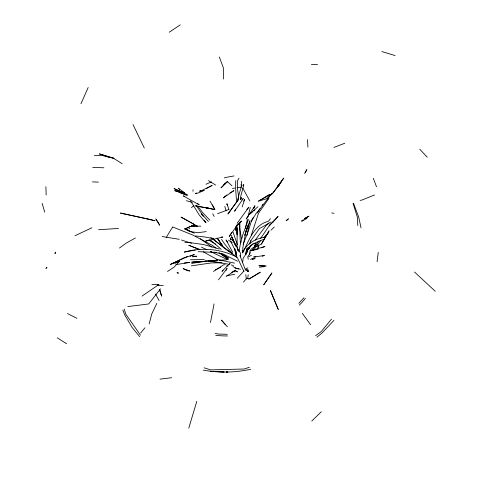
<?xml version="1.0" encoding="UTF-8"?>
<svg xmlns="http://www.w3.org/2000/svg" width="497" height="497" viewBox="0 0 497 497"><rect width="100%" height="100%" fill="white"/><g stroke="black" fill="none" stroke-linecap="round" stroke-linejoin="round"><path stroke-width="0.75" d="M237.218 228.08L237.05 247.574M236.734 226.694L237.125 232.621M235.733 180.678L235.628 188.369L236.584 202.186M240.511 256.806L240.579 253.209L237.206 248.562M242.741 253.023L242.84 247.692L245.99 230.987L247.139 227.371M236.765 225.023L237.187 234.982L236.653 226.098M239.392 222.407L240.188 239.896L240.772 242.909L240.188 241.48M240.343 199.645L240.442 197.371L243.816 184.884M238.249 199.372L238.479 196.408L241.778 185.052L241.225 181.237M192.942 191.277L193.06 189.761M242.704 262.006L243.139 258.26L246.183 253.681M377.086 261.745L378.248 252.433M247.705 278.525L248.208 274.81M239.156 251.625L240.032 245.673L242.934 234.311L248.469 219.382M245.4 228.309L247.394 219.258M247.121 235.255L249.624 221.171M210.48 322.541L214.07 303.928M246.574 249.711L245.773 253.805L246.835 248.693L246.574 249.711L252.358 244.22L260.925 240.318L264.317 239.368M237.404 201.484L238.479 196.408M247.935 217.027L250.264 207.367M149.193 323.951L151.765 313.986L156.797 303.431M353.305 204.211L353.522 203.391L353.069 203.403L357.318 217.083L357.821 225.595M55.074 253.588L55.471 252.122L55.018 253.513M244.779 235.243L250.078 220.575M244.872 235.199L247.866 225.184M188.767 428.19L196.793 401.327M251.619 220.103L248.444 230.701L243.145 244.325M247.264 250.985L248.382 247.394M251.184 235.535L258.496 213.25L268.889 198.427M230.248 240.063L231.155 237.224M242.176 206.932L244.692 199.316L243.71 201.223M257.682 248.593L258.782 245.35L261.354 244.114L269.107 230.838L261.49 244.021M248.109 247.829L247.152 250.32L248.22 247.549M249.556 244.089L250.898 240.629L259.471 228.521L268.914 223.302M249.867 243.294L250.898 240.629M80.968 103.761L88.168 87.528M242.965 185.648L243.511 184.418M226.098 270.411L227.067 268.361L218.494 279.83M305.462 172.403L306.823 169.62L304.586 173.465M242.965 252.314C248.929 240.598 253.973 224.824 268.337 221.327L270.399 218.723M235.621 209.2L234.578 211.25L243.3 198.496L241.716 199.956M240.498 199.632L241.542 197.582L240.324 199.465M253.427 217.152L251.401 221.128L256.483 212.84M247.407 251.432L245.655 254.756L247.624 249.525L251.289 245.45L253.656 243.586L256.545 244.35L258.825 245.891M248.463 249.444L249.165 248.115L248.5 249.351M246.512 253.066L247.177 251.83M242.561 252.513C246.624 243.642 255.874 238.256 265.367 237.144M253.433 208.547L254.862 205.975L246.139 218.997L247.618 217.257M239.02 178.106L237.591 180.579L237.361 188.121L238.492 195.644M231.577 232.621L229.235 236.46L236.939 225.663L241.567 221.053L235.578 226.936M247.804 271.225L248.587 270.014M267.56 199.409L268.846 197.477M259.931 208.628L256.986 212.996L270.648 194.843L272.629 193.345L279.78 184.399M262.037 205.503L262.882 204.255M260.645 238.367L268.349 226.986L269.927 225.334M253.594 250.295L256.632 245.853M249.245 254.514L250.563 252.656M251.88 250.792L255.39 245.829M256.272 244.586L258.465 241.48M269.623 194.265L258.502 201.148L266.268 198.899L272.629 193.345L283.812 178.019L277.798 186.046L281.656 181.697M303.878 297.771L298.908 303.257M248.326 249.221L251.078 245.555M255.203 240.051L266.199 225.383L268.473 223.277M46.88 267.243L45.966 268.455L46.873 267.287M160.5 288.819L148.665 303.965L127.804 306.581M257.067 245.22L260.844 240.461M237.125 223.339L248.804 207.23L246.823 209.473M140.639 333.04L144.931 327.778M229.173 264.379L230.099 263.248L221.923 271.325L223.172 270.604M331.493 319.192L321.205 331.574L315.62 335.674M243.455 282.159L246.736 278.221L249.196 278.823L260.316 272.201L248.78 279.227M277.599 186.642L279.084 184.884M277.661 186.617L279.165 184.859M272.455 222.675L278.084 216.45L269.063 225.688L272.909 222.122M237.268 278.27L243.99 270.921M190.127 256.346L194.315 254.539L183.822 257.931L170.459 264.385L179.622 261.167L174.13 267.094L167.514 271.48M333.903 320.397L322.143 332.891L316.912 337.233M263.534 237.765L268.368 232.9M271.051 230.198L274.276 226.955M224.538 183.822L227.446 181.598L221.066 187.773L227.446 181.598L232.012 185.841M311.787 421.034L321.279 411.796M286.806 220.301L288.446 218.804L286.092 220.736M257.949 206.727L249.463 214.282L252.519 211.877M226.868 194.917L223.308 197.874L233.882 190.643L230.03 192.879M253.737 210.921L254.961 209.964M119.442 248.046L126.393 242.99L135.42 237.982M142.105 296.057L158.897 284.508L151.877 284.501M223.594 184.803L225.47 183.523M169.241 32.237L180.287 24.85M213.449 271.486L223.985 264.584L225.141 264.864M226.123 276.431L235.708 270.169L231.739 272.399M301.462 220.96L303.332 219.749M304.574 218.947L308.935 216.133L304.599 218.45L306.736 217.785M248.842 256.669L251.513 255.147M301.76 221.308L306.984 218.376M250.519 259.509L252.519 258.39M258.502 201.148L272.629 193.345M245.599 269.032L247.866 267.777M206.348 188.612L212.176 185.418L199.434 191.662M268.902 223.06L270.927 222.016M215.331 269.89L220.755 267.162M196.756 192.973L195.414 193.631L198.52 192.904L204.211 190.283L202.416 190.891M190.581 226.272L186.586 228.222L194.694 224.607L197.098 226.489M74.997 235.727L91.926 227.769M175.05 263.311L179.622 261.167M170.459 264.385L187.481 256.502M374.533 194.979L361.648 200.161L360.145 200.334M333.959 147.416L344.763 143.242M261.323 247.885L264.926 246.493L250.078 250.873L258.129 249.202M217.562 213.704L228.552 209.622M191.91 225.619L194.308 225.713L191.91 225.619L194.694 224.607L181.076 217.108L194.265 224.458M249.413 367.24L244.294 369.01L210.778 369.892L204.124 367.823M209.802 239.809L205.478 241.175L222.849 237.05L221.382 237.063M254.352 258.589L252.203 259.248L255.178 258.62M262.248 256.185L264.404 255.533L253.6 257.03L255.856 256.943M250.668 369.277C235.143 372.669 218.891 373.011 203.254 370.103M226.719 275.81L234.659 274.22M191.177 262.236L205.311 261.155M192.252 250.637L184.257 252.116C201.384 247.189 220.674 248.748 236.535 256.974M193.706 250.37L195.153 250.097M175.845 264.615L189.643 262.441L184.275 262.988M191.656 263.398L206.062 261.192M191.283 265.864L211.337 262.925L222.053 262.764M192.364 256.831L196.669 256.21L192.842 256.334M157.499 284.7L158.897 284.508M206.236 231.596L197.849 232.72L189.574 231.428L191.059 231.347M159.997 379.149L171.658 377.726M259.347 267.206L265.143 266.529M192.451 262.708L206.038 261.211M98.549 229.713L118.51 228.465M188.829 271.027L189.873 270.964L183.163 268.641L187.661 270.753M192.594 261.969L217.63 260.701L205.584 260.863M219.009 260.173L226.644 259.875M217.63 260.701L208.299 260.962L228.253 264.149M190.401 259.763L204.335 259.527M200.788 226.16L191.27 226.011L197.408 226.067M157.207 285.514L163.264 285.551M94.374 155.573L102.929 155.648L109.707 157.537M92.709 167.402L103.879 167.787M311.408 64.517L317.527 64.598M227.253 334.307L218.842 334.071L215.145 333.487M184.872 242.474L190.127 242.648L203.77 244.592L219.214 248.966M223.979 371.911L210.616 371.352L224.048 371.899M92.448 181.877L98.443 182.113M198.179 251.656L216.195 252.439L214.729 252.227M264.826 266.057L258.9 265.733L266.355 265.926M185.17 193.78L180.933 193.339L187.251 194.569L185.841 194.004M195.371 235.963L204.335 236.901L213.58 238.628L210.691 237.765M226.707 265.765L228.098 265.945M162.159 236.547L179.299 239.324M210.355 251.706L211.828 251.96M213.306 252.221L222.898 253.892L237.56 261.229M240.548 269.206L236.516 268.492L232.956 266.585M331.741 212.933L333.953 213.331M178.348 273.033L177.007 272.791L178.504 273.095M216.089 259.279L234.541 263.13M209.131 208.373L204.851 207.485L211.182 208.684L195.408 205.833L214.828 209.554L212.387 204.832M211.268 208.815L214.828 209.554L210.026 201.142M235.025 267.976L238.715 268.92M179.889 192.035L174.708 190.662L179.839 192.258M181.368 192.426L183.586 193.016M231.192 264.951L233.397 265.547M113.465 158.027L99.325 153.871L113.993 158.667M381.907 51.57L395.072 55.558M186.431 200.67L192.302 202.496M181.467 240.02L191.587 243.269M233.05 271.188L235.124 271.859M184.462 193.035L177.398 190.618L183.728 193.159M184.772 196.396L183.318 195.886L199.216 204.87L197.502 203.397M188.593 245.282L199.856 249.419M189.239 245.363L199.129 249.569M248.773 271.455L245.53 270.175L239.877 255.47M172.54 226.893L192.761 235.031L212.405 245.406L216.009 248.121M184.344 192.873L174.062 188.605L181.598 192.146M258.726 247.164L254.278 245.269L255.837 245.735L251.644 248.792L250.016 250.718L249.469 254.334L247.761 256.651L248.264 259.384M184.325 228.924L194.296 233.168M176.534 191.016L187.456 195.743M258.782 245.35L254.911 243.648L256.806 244.779M210.939 251.743L227.551 259.67M234.87 270.654L237.423 271.884L236.317 271.082M201.434 247.115L206.851 249.761M67.455 313.557L76.892 318.328M187.195 227.235L189.904 228.639M203.186 251.799L217.388 259.608M208.839 240.256L215.549 244.002M220.444 253.389L228.601 258.154L220.923 253.346M184.803 228.266L189.463 231.055M230.241 238.833L232.795 240.399L237.262 247.444L238.386 250.904L237.74 249.724M208.485 180.647L215.648 185.095M199.837 190.264L200.918 190.929M185.269 228.415L189.562 231.086M112.813 157.797L122.138 163.687M57.267 337.811L66.629 343.756M213.778 239.865L231.819 253.29M185.288 228.458L189.692 231.465M200.384 238.759L211.958 247.139M184.511 192.6L178.479 188.425L179.678 189.4M218.866 252.619L227.676 258.788M235.236 255.936L225.389 248.972L212.871 238.79M228.496 240.138L232.13 242.816L230.832 241.617L236.299 252.47L234.621 248.419M220.469 253.451L228.409 259.515M193.408 225.644L194.551 226.582M210.504 240.032L221.252 249.413M414.535 272.039L435.229 291.248M209.896 220.208L202.428 212.362L197.812 206.137M419.729 149.168L427.24 157.214M208.367 221.5L201.31 213.418L203.261 216.276M225.427 324.746L221.426 320.118L227.415 326.84M205.485 222.383L199.142 214.828L190.537 200.794M139.632 336.643L132.103 327.417L124.79 314.986L122.827 310.091M232.292 253.408L224.507 243.816L221.544 239.343M205.907 222.407L204.099 220.09L205.882 222.563M225.955 240.032L227.769 242.474M302.294 313.303L310.619 324.727M217.009 238.044L222.352 245.475L217.692 238.653M222.911 246.462L218.177 239.529M140.434 335.115L125.803 314.16L124.194 309.066M196.464 205.783L202.316 214.729M155.698 218.792L159.723 225.253L156.201 219.245M240.908 184.673L241.654 186.027M242.772 188.065L249.842 200.962M212.716 213.753L214.195 216.456M226.272 240.107L232.764 252.439M236.094 246.382L231.807 237.324L236.044 246.257M237.802 249.649L238.504 251.004M243.909 271.356L237.044 256.98M133.022 124.61L144.279 148.013M247.351 270.331L246.785 269.138L247.935 271.43M235.472 253.6L236.417 255.626M161.73 296.187L159.717 289.745M231.229 235.243L235.342 244.903M353.522 203.391L358.666 216.922L361.027 227.887M373.309 178.28L376.509 186.766M219.314 56.993L223.333 67.754L223.495 79.011M237.274 233.497L235.423 228.421L236.64 232.093M226.967 203.838L229.005 209.672M226.98 204.056L227.471 205.466L226.98 204.006M233.068 232.142L237.324 244.586M235.373 227.893L236.802 232.267M224.806 206.373L226.16 210.809M42.17 203.366L44.68 212.138M235.429 252.165L236.174 255.135M236.466 257.434L236.15 256.061L236.578 253.824L235.031 251.277L234.485 248.45M242.225 250.432L242.517 251.936M241.418 238.635L239.945 228.987L239.802 222.283M245.785 274.679L246.307 279.053M307.544 139.607L307.885 147.187M45.886 186.704L46.178 194.948M305.351 298.43A90.292 77.737 -27 0 1 299.337 305.146M227.514 335.953A90.292 77.737 -27 0 1 215.779 335.313M159.09 300.536A90.292 77.737 -27 0 1 155.654 294.025M205.951 184.275A90.292 77.737 -27 0 1 211.585 181.896M224.24 177.883A90.292 77.737 -27 0 1 234.062 175.963M161.513 295.777A86.292 74.674 -27 0 1 159.717 290.049M166.346 237.609A86.292 74.674 -27 0 1 172.552 227.396M191.451 207.578A86.292 74.674 -27 0 1 193.911 205.708M232.466 188.518A86.292 74.674 -27 0 1 234.727 188.077M236.988 187.698A86.292 74.674 -27 0 1 241.536 187.096M254.862 205.975L253.513 208.734L254.862 205.975M271.847 273.077L263.77 284.756L271.847 273.077M238.38 199.614L227.986 213.921L238.38 199.614M227.775 372.054L226.259 371.998L227.775 372.054M147.715 218.873L120.361 213.051L155.07 220.743L147.715 218.873M278.239 309.395L270.467 290.646L278.239 309.395"/></g></svg>
